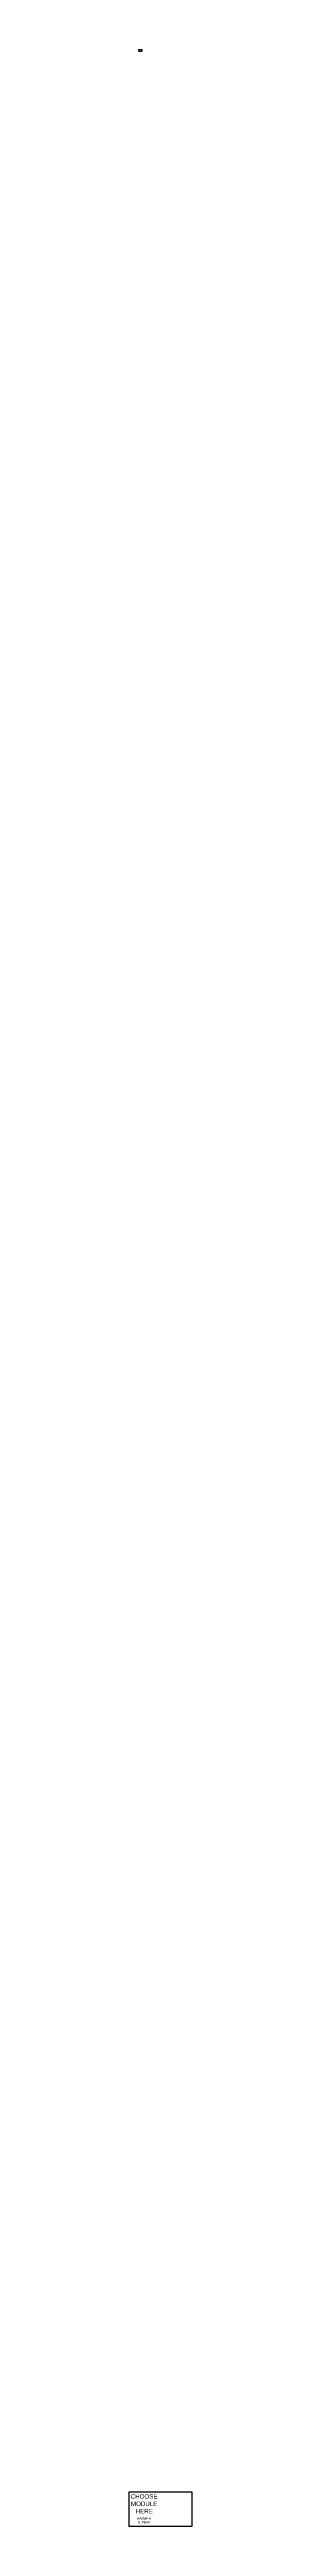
# Model space of a CAD drawing. Header units: feet. Extents: x 0 to 332, y 0 to 13042.
import ezdxf

# ---------------------------------------------------------------- set-up
doc = ezdxf.new("R2010")
doc.units = ezdxf.units.FT
doc.header["$MEASUREMENT"] = 0
doc.layers.add('LOCKED (NO PRINT)', color=7, linetype='Continuous', plot=False)
doc.styles.add('TITLE BBLOCK TEXT', font='ARIALUNI.TTF')

msp = doc.modelspace()

# ---------------------------------------------------------------- linework, layer by layer
at = {"layer": 'LOCKED (NO PRINT)', "color": 7}
msp.add_lwpolyline([(52, 13042), (68, 13042), (68, 13032), (52, 13032)], close=True, dxfattribs=at)
at = {"layer": 'LOCKED (NO PRINT)', "color": 1}
msp.add_lwpolyline([(0, 183), (332, 183), (332, 0), (0, 0)], close=True, dxfattribs=at)

# ---------------------------------------------------------------- texts
at = {"color": 2, "attachment_point": 1, "rotation": 359.9886, "style": 'TITLE BBLOCK TEXT'}
for s, insert, char_height in [('\\pi0.94656;CHOOSE\\P\\pi2.2707;MODULE\\P\\pi26.84;HERE', (8, 170), 23.39), ('\\pi34.394;HANWHA\\P\\pi37.765;Q. PEAK', (8, 48), 11.69)]:
    msp.add_mtext_dynamic_manual_height_columns(s, width=140.1, gutter_width=1, heights=[0], dxfattribs=dict(at, insert=insert, char_height=char_height))

doc.saveas('drawing.dxf')
